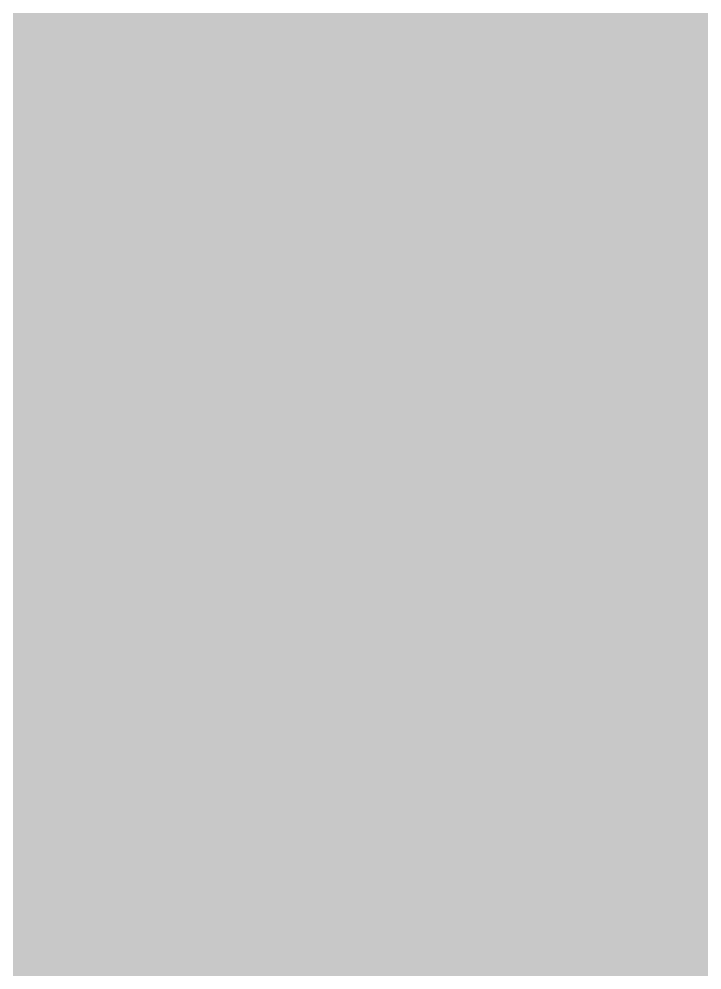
# Model space of a CAD drawing. Header units: millimetres. Extents: x 0 to 212, y 0 to 159.
# Drawn here: x 111.3 to 131.24, y 27.84 to 55.62 of the extents above; entities that cross this region are included whole.
import ezdxf

# ---------------------------------------------------------------- set-up
doc = ezdxf.new("R2010")
doc.units = ezdxf.units.MM

msp = doc.modelspace()

# ---------------------------------------------------------------- hatches: boundary and pattern name
msp.add_hatch(color=254).paths.add_polyline_path([(14.1633, 0.0536), (13.9878, 0.0533), (13.8125, 0.0559), (13.6373, 0.061), (13.462, 0.0686), (13.2893, 0.0787), (13.114, 0.0914), (12.9413, 0.1041), (12.7686, 0.1219), (12.5959, 0.1397), (12.4231, 0.16), (12.2504, 0.1829), (12.0777, 0.2057), (11.9075, 0.2337), (11.7373, 0.2616), (11.5672, 0.2921), (11.397, 0.3251), (11.2268, 0.3607), (11.0592, 0.3988), (10.8915, 0.4369), (10.7239, 0.4775), (10.5562, 0.5207), (10.3886, 0.5664), (10.2235, 0.6121), (10.0584, 0.6629), (9.8933, 0.7137), (9.7307, 0.7671), (9.5682, 0.8204), (9.4056, 0.8788), (9.2431, 0.9373), (9.083, 0.9982), (8.923, 1.0617), (8.763, 1.1252), (8.6055, 1.1938), (8.4455, 1.2624), (8.2906, 1.331), (8.1331, 1.4046), (7.9781, 1.4783), (7.8232, 1.5545), (7.6708, 1.6332), (7.5184, 1.7145), (7.366, 1.7958), (7.2161, 1.8796), (7.0663, 1.966), (6.919, 2.0523), (6.7716, 2.1438), (6.6243, 2.2352), (6.4795, 2.3266), (6.3348, 2.4232), (6.19, 2.5197), (6.0477, 2.6187), (5.908, 2.7178), (5.7683, 2.8194), (5.6286, 2.9235), (5.4915, 3.0302), (5.3543, 3.1369), (5.2197, 3.2461), (5.0851, 3.3579), (4.953, 3.4722), (4.8209, 3.5865), (4.6914, 3.7033), (4.5644, 3.8202), (4.4348, 3.9395), (4.3104, 4.0615), (4.1859, 4.1859), (4.0615, 4.3104), (3.9395, 4.4348), (3.8202, 4.5618), (3.7033, 4.6914), (3.5865, 4.8209), (3.4722, 4.953), (3.3579, 5.0851), (3.2487, 5.2197), (3.1369, 5.3543), (3.0302, 5.4915), (2.9235, 5.6286), (2.8194, 5.7683), (2.7178, 5.908), (2.6187, 6.0477), (2.5197, 6.19), (2.4232, 6.3348), (2.3266, 6.477), (2.2352, 6.6243), (2.1438, 6.7691), (2.0523, 6.919), (1.966, 7.0663), (1.8796, 7.2161), (1.7958, 7.366), (1.7145, 7.5184), (1.6332, 7.6708), (1.5545, 7.8232), (1.4783, 7.9781), (1.4046, 8.1331), (1.331, 8.2906), (1.2598, 8.4455), (1.1913, 8.603), (1.1252, 8.763), (1.0592, 8.923), (0.9982, 9.083), (0.9373, 9.2431), (0.8763, 9.4056), (0.8204, 9.5682), (0.7645, 9.7307), (0.7112, 9.8933), (0.6604, 10.0584), (0.6121, 10.2235), (0.5639, 10.3911), (0.5207, 10.5562), (0.4775, 10.7239), (0.4343, 10.8915), (0.3962, 11.0592), (0.3607, 11.2268), (0.3251, 11.397), (0.2921, 11.5672), (0.2616, 11.7373), (0.2311, 11.9075), (0.2057, 12.0802), (0.1803, 12.2504), (0.1575, 12.4231), (0.1372, 12.5959), (0.1194, 12.7686), (0.1041, 12.9413), (0.0889, 13.1166), (0.0787, 13.2893), (0.0686, 13.4645), (0.061, 13.6373), (0.0559, 13.8125), (0.0508, 13.9878), (0.0508, 14.163), (0.0522, 144.6925), (0.0508, 144.8664), (0.0559, 145.0416), (0.061, 145.2169), (0.0686, 145.3896), (0.0787, 145.5649), (0.0889, 145.7376), (0.1041, 145.9128), (0.1194, 146.0856), (0.1372, 146.2583), (0.1575, 146.431), (0.1803, 146.6037), (0.2057, 146.7739), (0.2311, 146.9466), (0.2616, 147.1168), (0.2921, 147.287), (0.3251, 147.4572), (0.3607, 147.6248), (0.3962, 147.795), (0.4343, 147.9626), (0.4775, 148.1303), (0.5207, 148.2979), (0.5639, 148.463), (0.6121, 148.6281), (0.6604, 148.7932), (0.7112, 148.9583), (0.7645, 149.1234), (0.8204, 149.286), (0.8763, 149.4485), (0.9373, 149.6111), (0.9982, 149.7711), (1.0592, 149.9311), (1.1252, 150.0911), (1.1913, 150.2486), (1.2598, 150.4061), (1.331, 150.5636), (1.4046, 150.7185), (1.4783, 150.876), (1.5545, 151.0284), (1.6332, 151.1833), (1.7145, 151.3357), (1.7958, 151.4856), (1.8796, 151.638), (1.966, 151.7879), (2.0523, 151.9352), (2.1438, 152.0825), (2.2352, 152.2298), (2.3266, 152.3746), (2.4232, 152.5194), (2.5197, 152.6616), (2.6187, 152.8039), (2.7178, 152.9461), (2.8194, 153.0858), (2.9235, 153.2255), (3.0302, 153.3627), (3.1369, 153.4973), (3.2487, 153.6344), (3.3579, 153.7665), (3.4722, 153.8986), (3.5865, 154.0307), (3.7033, 154.1602), (3.8202, 154.2898), (3.9395, 154.4168), (4.0615, 154.5438), (4.1859, 154.6682), (4.3104, 154.7901), (4.4348, 154.9121), (4.5644, 155.034), (4.6914, 155.1508), (4.8209, 155.2677), (4.953, 155.382), (5.0851, 155.4937), (5.2197, 155.6055), (5.3543, 155.7147), (5.4915, 155.8239), (5.6286, 155.9281), (5.7683, 156.0322), (5.908, 156.1338), (6.0477, 156.2354), (6.19, 156.3345), (6.3348, 156.431), (6.4795, 156.525), (6.6243, 156.6189), (6.7716, 156.7104), (6.919, 156.7993), (7.0663, 156.8882), (7.2161, 156.9745), (7.366, 157.0584), (7.5184, 157.1396), (7.6708, 157.2209), (7.8232, 157.2971), (7.9781, 157.3733), (8.1331, 157.4495), (8.2906, 157.5206), (8.4455, 157.5918), (8.6055, 157.6603), (8.763, 157.7289), (8.923, 157.7924), (9.083, 157.8559), (9.2431, 157.9169), (9.4056, 157.9753), (9.5682, 158.0337), (9.7307, 158.0871), (9.8933, 158.1404), (10.0584, 158.1912), (10.2235, 158.242), (10.3886, 158.2877), (10.5562, 158.3334), (10.7239, 158.3766), (10.8915, 158.4173), (11.0592, 158.4579), (11.2268, 158.4935), (11.397, 158.529), (11.5672, 158.562), (11.7373, 158.5925), (11.9075, 158.6205), (12.0777, 158.6484), (12.2504, 158.6713), (12.4231, 158.6941), (12.5959, 158.7144), (12.7686, 158.7322), (12.9413, 158.75), (13.114, 158.7627), (13.2893, 158.7754), (13.462, 158.7856), (13.6373, 158.7932), (13.8125, 158.7983), (13.9878, 158.8008), (14.163, 158.8033), (197.6078, 158.8036), (197.7822, 158.8008), (197.9574, 158.7983), (198.1327, 158.7932), (198.3054, 158.7856), (198.4807, 158.7754), (198.6534, 158.7627), (198.8287, 158.75), (199.0014, 158.7322), (199.1741, 158.7144), (199.3468, 158.6941), (199.5195, 158.6713), (199.6897, 158.6484), (199.8624, 158.6205), (200.0326, 158.5925), (200.2028, 158.562), (200.373, 158.529), (200.5432, 158.4935), (200.7108, 158.4579), (200.8784, 158.4173), (201.0461, 158.3766), (201.2137, 158.3334), (201.3788, 158.2877), (201.5465, 158.242), (201.7116, 158.1912), (201.8767, 158.1404), (202.0392, 158.0871), (202.2018, 158.0337), (202.3643, 157.9753), (202.5269, 157.9169), (202.6869, 157.8559), (202.8469, 157.7924), (203.007, 157.7289), (203.167, 157.6603), (203.3245, 157.5918), (203.4794, 157.5206), (203.6369, 157.4495), (203.7918, 157.3733), (203.9468, 157.2971), (204.0992, 157.2209), (204.2516, 157.1396), (204.404, 157.0584), (204.5538, 156.9745), (204.7037, 156.8882), (204.8535, 156.7993), (205.0009, 156.7104), (205.1456, 156.6189), (205.293, 156.525), (205.4352, 156.431), (205.58, 156.3345), (205.7222, 156.2354), (205.8619, 156.1338), (206.0016, 156.0322), (206.1413, 155.9281), (206.2785, 155.8239), (206.4156, 155.7147), (206.5503, 155.6055), (206.6849, 155.4937), (206.817, 155.382), (206.949, 155.2677), (207.0786, 155.1508), (207.2081, 155.034), (207.3351, 154.9121), (207.4596, 154.7901), (207.584, 154.6682), (207.7085, 154.5438), (207.8304, 154.4168), (207.9498, 154.2898), (208.0666, 154.1602), (208.1835, 154.0307), (208.2978, 153.8986), (208.4121, 153.7665), (208.5238, 153.6344), (208.6331, 153.4973), (208.7397, 153.3627), (208.8464, 153.2255), (208.9506, 153.0858), (209.0522, 152.9461), (209.1512, 152.8039), (209.2503, 152.6616), (209.3468, 152.5194), (209.4433, 152.3746), (209.5348, 152.2298), (209.6262, 152.0825), (209.7176, 151.9352), (209.804, 151.7879), (209.8904, 151.638), (209.9742, 151.4856), (210.0555, 151.3357), (210.1367, 151.1833), (210.2155, 151.0284), (210.2917, 150.876), (210.3653, 150.7185), (210.439, 150.5636), (210.5076, 150.4061), (210.5762, 150.2486), (210.6447, 150.0911), (210.7082, 149.9311), (210.7717, 149.7711), (210.8327, 149.6111), (210.8911, 149.4485), (210.9495, 149.286), (211.0029, 149.1234), (211.0562, 148.9583), (211.107, 148.7932), (211.1578, 148.6281), (211.2035, 148.463), (211.2493, 148.2979), (211.2924, 148.1303), (211.3331, 147.9626), (211.3712, 147.795), (211.4093, 147.6248), (211.4448, 147.4572), (211.4779, 147.287), (211.5083, 147.1168), (211.5363, 146.9466), (211.5642, 146.7739), (211.5871, 146.6037), (211.6099, 146.431), (211.6303, 146.2583), (211.648, 146.0856), (211.6658, 145.9128), (211.6785, 145.7376), (211.6912, 145.5649), (211.7014, 145.3896), (211.709, 145.2169), (211.7141, 145.0416), (211.7166, 144.8664), (211.7166, 144.6911), (211.7189, 14.1647), (211.7166, 13.9878), (211.7141, 13.8125), (211.709, 13.6373), (211.7014, 13.4645), (211.6912, 13.2893), (211.6785, 13.1166), (211.6658, 12.9413), (211.648, 12.7686), (211.6303, 12.5959), (211.6099, 12.4231), (211.5871, 12.2504), (211.5642, 12.0802), (211.5363, 11.9075), (211.5083, 11.7373), (211.4779, 11.5672), (211.4448, 11.397), (211.4093, 11.2268), (211.3712, 11.0592), (211.3331, 10.8915), (211.2924, 10.7239), (211.2493, 10.5562), (211.2035, 10.3911), (211.1578, 10.2235), (211.107, 10.0584), (211.0562, 9.8933), (211.0029, 9.7307), (210.9495, 9.5682), (210.8911, 9.4056), (210.8327, 9.2431), (210.7717, 9.083), (210.7082, 8.923), (210.6447, 8.763), (210.5762, 8.603), (210.5076, 8.4455), (210.439, 8.2906), (210.3653, 8.1331), (210.2917, 7.9781), (210.2155, 7.8232), (210.1367, 7.6708), (210.0555, 7.5184), (209.9742, 7.366), (209.8904, 7.2161), (209.804, 7.0663), (209.7176, 6.919), (209.6262, 6.7691), (209.5348, 6.6243), (209.4433, 6.477), (209.3468, 6.3348), (209.2503, 6.19), (209.1512, 6.0477), (209.0522, 5.908), (208.9506, 5.7683), (208.8464, 5.6286), (208.7397, 5.4915), (208.6331, 5.3543), (208.5238, 5.2197), (208.4121, 5.0851), (208.2978, 4.953), (208.1835, 4.8209), (208.0666, 4.6914), (207.9498, 4.5618), (207.8304, 4.4348), (207.7085, 4.3104), (207.584, 4.1859), (207.4596, 4.0615), (207.3351, 3.9395), (207.2081, 3.8202), (207.0786, 3.7033), (206.949, 3.5865), (206.817, 3.4722), (206.6849, 3.3579), (206.5503, 3.2461), (206.4156, 3.1369), (206.2785, 3.0302), (206.1413, 2.9235), (206.0016, 2.8194), (205.8619, 2.7178), (205.7222, 2.6187), (205.58, 2.5197), (205.4352, 2.4232), (205.293, 2.3266), (205.1456, 2.2352), (205.0009, 2.1438), (204.8535, 2.0523), (204.7037, 1.966), (204.5538, 1.8796), (204.404, 1.7958), (204.2516, 1.7145), (204.0992, 1.6332), (203.9468, 1.5545), (203.7918, 1.4783), (203.6369, 1.4046), (203.4794, 1.331), (203.3245, 1.2624), (203.167, 1.1938), (203.007, 1.1252), (202.8469, 1.0617), (202.6869, 0.9982), (202.5269, 0.9373), (202.3643, 0.8788), (202.2018, 0.8204), (202.0392, 0.7671), (201.8767, 0.7137), (201.7116, 0.6629), (201.5465, 0.6121), (201.3788, 0.5664), (201.2137, 0.5207), (201.0461, 0.4775), (200.8784, 0.4369), (200.7108, 0.3988), (200.5432, 0.3607), (200.373, 0.3251), (200.2028, 0.2921), (200.0326, 0.2616), (199.8624, 0.2337), (199.6897, 0.2057), (199.5195, 0.1829), (199.3468, 0.16), (199.1741, 0.1397), (199.0014, 0.1219), (198.8287, 0.1041), (198.6534, 0.0914), (198.4807, 0.0787), (198.3054, 0.0686), (198.1327, 0.061), (197.9574, 0.0559), (197.7822, 0.0533), (197.6069, 0.0533)])
h = msp.add_hatch(color=59)
edge = h.paths.add_edge_path()
edge.add_line((113.1175, 35.7184), (113.1189, 35.5397))
edge.add_line((113.1189, 35.5397), (113.1214, 35.3644))
edge.add_line((113.1214, 35.3644), (113.1291, 35.1917))
edge.add_line((113.1291, 35.1917), (113.1418, 35.0215))
edge.add_line((113.1418, 35.0215), (113.1545, 34.8539))
edge.add_line((113.1545, 34.8539), (113.1722, 34.6888))
edge.add_line((113.1722, 34.6888), (113.1926, 34.5237))
edge.add_line((113.1926, 34.5237), (113.2154, 34.3637))
edge.add_line((113.2154, 34.3637), (113.2408, 34.2062))
edge.add_line((113.2408, 34.2062), (113.2688, 34.0487))
edge.add_line((113.2688, 34.0487), (113.3018, 33.8963))
edge.add_line((113.3018, 33.8963), (113.3348, 33.7464))
edge.add_line((113.3348, 33.7464), (113.3729, 33.5966))
edge.add_line((113.3729, 33.5966), (113.4135, 33.4518))
edge.add_line((113.4135, 33.4518), (113.4542, 33.307))
edge.add_line((113.4542, 33.307), (113.4999, 33.1673))
edge.add_line((113.4999, 33.1673), (113.5482, 33.0302))
edge.add_line((113.5482, 33.0302), (113.599, 32.893))
edge.add_line((113.599, 32.893), (113.6523, 32.7609))
edge.add_line((113.6523, 32.7609), (113.7082, 32.6288))
edge.add_line((113.7082, 32.6288), (113.7666, 32.5018))
edge.add_line((113.7666, 32.5018), (113.8301, 32.3774))
edge.add_line((113.8301, 32.3774), (113.8936, 32.2529))
edge.add_line((113.8936, 32.2529), (113.9596, 32.1335))
edge.add_line((113.9596, 32.1335), (114.0282, 32.0167))
edge.add_line((114.0282, 32.0167), (114.0993, 31.9024))
edge.add_line((114.0993, 31.9024), (114.173, 31.7906))
edge.add_line((114.173, 31.7906), (114.2492, 31.6814))
edge.add_line((114.2492, 31.6814), (114.3279, 31.5747))
edge.add_line((114.3279, 31.5747), (114.4067, 31.4706))
edge.add_line((114.4067, 31.4706), (114.4905, 31.3715))
edge.add_line((114.4905, 31.3715), (114.5769, 31.2725))
edge.add_line((114.5769, 31.2725), (114.6632, 31.176))
edge.add_line((114.6632, 31.176), (114.7547, 31.0845))
edge.add_line((114.7547, 31.0845), (114.8461, 30.9956))
edge.add_line((114.8461, 30.9956), (114.9401, 30.9093))
edge.add_line((114.9401, 30.9093), (115.0366, 30.8229))
edge.add_line((115.0366, 30.8229), (115.1331, 30.7442))
edge.add_line((115.1331, 30.7442), (115.2347, 30.6654))
edge.add_line((115.2347, 30.6654), (115.3363, 30.5892))
edge.add_line((115.3363, 30.5892), (115.4405, 30.5181))
edge.add_line((115.4405, 30.5181), (115.5471, 30.447))
edge.add_line((115.5471, 30.447), (115.6564, 30.3809))
edge.add_line((115.6564, 30.3809), (115.7656, 30.3174))
edge.add_line((115.7656, 30.3174), (115.8799, 30.2565))
edge.add_line((115.8799, 30.2565), (115.9942, 30.1981))
edge.add_line((115.9942, 30.1981), (116.1085, 30.1447))
edge.add_line((116.1085, 30.1447), (116.2279, 30.0914))
edge.add_line((116.2279, 30.0914), (116.3472, 30.0431))
edge.add_line((116.3472, 30.0431), (116.4692, 29.9974))
edge.add_line((116.4692, 29.9974), (116.5911, 29.9542))
edge.add_line((116.5911, 29.9542), (116.7155, 29.9161))
edge.add_line((116.7155, 29.9161), (116.8425, 29.8806))
edge.add_line((116.8425, 29.8806), (116.9721, 29.845))
edge.add_line((116.9721, 29.845), (117.1016, 29.8145))
edge.add_line((117.1016, 29.8145), (117.2312, 29.7891))
edge.add_line((117.2312, 29.7891), (117.3658, 29.7637))
edge.add_line((117.3658, 29.7637), (117.5004, 29.7434))
edge.add_line((117.5004, 29.7434), (117.635, 29.7256))
edge.add_line((117.635, 29.7256), (117.7722, 29.7104))
edge.add_line((117.7722, 29.7104), (117.9119, 29.7002))
edge.add_line((117.9119, 29.7002), (118.0516, 29.6926))
edge.add_line((118.0516, 29.6926), (118.1938, 29.6875))
edge.add_line((118.1938, 29.6875), (118.3386, 29.685))
edge.add_line((118.3386, 29.685), (118.4529, 29.6875))
edge.add_line((118.4529, 29.6875), (118.5672, 29.6901))
edge.add_line((118.5672, 29.6901), (118.679, 29.6951))
edge.add_line((118.679, 29.6951), (118.7907, 29.7002))
edge.add_line((118.7907, 29.7002), (118.9025, 29.7078))
edge.add_line((118.9025, 29.7078), (119.0117, 29.718))
edge.add_line((119.0117, 29.718), (119.1209, 29.7307))
edge.add_line((119.1209, 29.7307), (119.2276, 29.7459))
edge.add_line((119.2276, 29.7459), (119.3343, 29.7612))
edge.add_line((119.3343, 29.7612), (119.4384, 29.7764))
edge.add_line((119.4384, 29.7764), (119.5426, 29.7967))
edge.add_line((119.5426, 29.7967), (119.6467, 29.8171))
edge.add_line((119.6467, 29.8171), (119.7483, 29.8374))
edge.add_line((119.7483, 29.8374), (119.8499, 29.8628))
edge.add_line((119.8499, 29.8628), (119.949, 29.8882))
edge.add_line((119.949, 29.8882), (120.048, 29.9136))
edge.add_line((120.048, 29.9136), (120.1471, 29.9415))
edge.add_line((120.1471, 29.9415), (120.2436, 29.972))
edge.add_line((120.2436, 29.972), (120.3401, 30.0025))
edge.add_line((120.3401, 30.0025), (120.4341, 30.0355))
edge.add_line((120.4341, 30.0355), (120.5281, 30.0685))
edge.add_line((120.5281, 30.0685), (120.6195, 30.1041))
edge.add_line((120.6195, 30.1041), (120.7135, 30.1422))
edge.add_line((120.7135, 30.1422), (120.8024, 30.1803))
edge.add_line((120.8024, 30.1803), (120.8938, 30.2209))
edge.add_line((120.8938, 30.2209), (120.9827, 30.2616))
edge.add_line((120.9827, 30.2616), (121.0691, 30.3022))
edge.add_line((121.0691, 30.3022), (121.158, 30.3454))
edge.add_line((121.158, 30.3454), (121.2418, 30.3911))
edge.add_line((121.2418, 30.3911), (121.3282, 30.4368))
edge.add_line((121.3282, 30.4368), (121.412, 30.4851))
edge.add_line((121.412, 30.4851), (121.4958, 30.5333))
edge.add_line((121.4958, 30.5333), (121.5771, 30.5816))
edge.add_line((121.5771, 30.5816), (121.6584, 30.6324))
edge.add_line((121.6584, 30.6324), (121.7397, 30.6832))
edge.add_line((121.7397, 30.6832), (121.8184, 30.7365))
edge.add_line((121.8184, 30.7365), (121.8971, 30.7899))
edge.add_line((121.8971, 30.7899), (121.9759, 30.8432))
edge.add_line((121.9759, 30.8432), (122.0521, 30.8991))
edge.add_line((122.0521, 30.8991), (122.1283, 30.9575))
edge.add_line((122.1283, 30.9575), (122.2019, 31.0134))
edge.add_line((122.2019, 31.0134), (122.2756, 31.0718))
edge.add_line((122.2756, 31.0718), (122.3493, 31.1328))
edge.add_line((122.3493, 31.1328), (122.4229, 31.1912))
edge.add_line((122.4229, 31.1912), (122.494, 31.2522))
edge.add_line((122.494, 31.2522), (122.5652, 31.3157))
edge.add_line((122.5652, 31.3157), (122.6337, 31.3766))
edge.add_line((122.6337, 31.3766), (122.7023, 31.4401))
edge.add_line((122.7023, 31.4401), (122.7709, 31.5062))
edge.add_line((122.7709, 31.5062), (122.8395, 31.5697))
edge.add_line((122.8395, 31.5697), (122.9055, 31.6357))
edge.add_line((122.9055, 31.6357), (122.9716, 31.7017))
edge.add_line((122.9716, 31.7017), (123.0351, 31.7703))
edge.add_line((123.0351, 31.7703), (123.1011, 31.8364))
edge.add_line((123.1011, 31.8364), (123.1646, 31.9049))
edge.add_line((123.1646, 31.9049), (123.2256, 31.9735))
edge.add_line((123.2256, 31.9735), (123.2891, 32.0421))
edge.add_line((123.2891, 32.0421), (123.35, 32.1132))
edge.add_line((123.35, 32.1132), (123.4084, 32.1843))
edge.add_line((123.4084, 32.1843), (123.4694, 32.2555))
edge.add_line((123.4694, 32.2555), (123.5278, 32.3266))
edge.add_line((123.5278, 32.3266), (123.5862, 32.3977))
edge.add_line((123.5862, 32.3977), (123.6421, 32.4688))
edge.add_line((123.6421, 32.4688), (123.7005, 32.5425))
edge.add_line((123.7005, 32.5425), (123.807, 30.0397))
edge.add_line((123.807, 30.0397), (126.523, 30.0397))
edge.add_line((126.523, 30.0397), (130.8626, 54.7328))
edge.add_line((130.8626, 54.7328), (127.2646, 54.7328))
edge.add_line((127.2646, 54.7328), (126.1001, 48.1016))
edge.add_line((126.1001, 48.1016), (126.0551, 48.1178))
edge.add_line((126.0551, 48.1178), (126.0119, 48.1355))
edge.add_line((126.0119, 48.1355), (125.9688, 48.1533))
edge.add_line((125.9688, 48.1533), (125.9256, 48.1711))
edge.add_line((125.9256, 48.1711), (125.8799, 48.1889))
edge.add_line((125.8799, 48.1889), (125.8367, 48.2041))
edge.add_line((125.8367, 48.2041), (125.791, 48.2219))
edge.add_line((125.791, 48.2219), (125.7478, 48.2397))
edge.add_line((125.7478, 48.2397), (125.7021, 48.2549))
edge.add_line((125.7021, 48.2549), (125.6563, 48.2702))
edge.add_line((125.6563, 48.2702), (125.6106, 48.2879))
edge.add_line((125.6106, 48.2879), (125.5649, 48.3032))
edge.add_line((125.5649, 48.3032), (125.5192, 48.3184))
edge.add_line((125.5192, 48.3184), (125.4735, 48.3337))
edge.add_line((125.4735, 48.3337), (125.4277, 48.3489))
edge.add_line((125.4277, 48.3489), (125.382, 48.3616))
edge.add_line((125.382, 48.3616), (125.3338, 48.3768))
edge.add_line((125.3338, 48.3768), (125.288, 48.3921))
edge.add_line((125.288, 48.3921), (125.2398, 48.4048))
edge.add_line((125.2398, 48.4048), (125.1941, 48.42))
edge.add_line((125.1941, 48.42), (125.1458, 48.4327))
edge.add_line((125.1458, 48.4327), (125.0975, 48.4454))
edge.add_line((125.0975, 48.4454), (125.0493, 48.4581))
edge.add_line((125.0493, 48.4581), (125.0036, 48.4708))
edge.add_line((125.0036, 48.4708), (124.9553, 48.4835))
edge.add_line((124.9553, 48.4835), (124.907, 48.4962))
edge.add_line((124.907, 48.4962), (124.8588, 48.5064))
edge.add_line((124.8588, 48.5064), (124.808, 48.5191))
edge.add_line((124.808, 48.5191), (124.7597, 48.5292))
edge.add_line((124.7597, 48.5292), (124.7115, 48.5419))
edge.add_line((124.7115, 48.5419), (124.6632, 48.5521))
edge.add_line((124.6632, 48.5521), (124.6124, 48.5623))
edge.add_line((124.6124, 48.5623), (124.5641, 48.5724))
edge.add_line((124.5641, 48.5724), (124.5133, 48.5826))
edge.add_line((124.5133, 48.5826), (124.4651, 48.5927))
edge.add_line((124.4651, 48.5927), (124.4143, 48.6004))
edge.add_line((124.4143, 48.6004), (124.366, 48.6105))
edge.add_line((124.366, 48.6105), (124.3152, 48.6181))
edge.add_line((124.3152, 48.6181), (124.267, 48.6283))
edge.add_line((124.267, 48.6283), (124.2162, 48.6359))
edge.add_line((124.2162, 48.6359), (124.1654, 48.6435))
edge.add_line((124.1654, 48.6435), (124.1146, 48.6512))
edge.add_line((124.1146, 48.6512), (124.0638, 48.6588))
edge.add_line((124.0638, 48.6588), (124.0155, 48.6664))
edge.add_line((124.0155, 48.6664), (123.9647, 48.6715))
edge.add_line((123.9647, 48.6715), (123.9139, 48.6791))
edge.add_line((123.9139, 48.6791), (123.8631, 48.6842))
edge.add_line((123.8631, 48.6842), (123.8123, 48.6893))
edge.add_line((123.8123, 48.6893), (123.7615, 48.6943))
edge.add_line((123.7615, 48.6943), (123.7107, 48.6994))
edge.add_line((123.7107, 48.6994), (123.6599, 48.7045))
edge.add_line((123.6599, 48.7045), (123.6091, 48.7096))
edge.add_line((123.6091, 48.7096), (123.5583, 48.7121))
edge.add_line((123.5583, 48.7121), (123.5075, 48.7172))
edge.add_line((123.5075, 48.7172), (123.4542, 48.7197))
edge.add_line((123.4542, 48.7197), (123.4034, 48.7223))
edge.add_line((123.4034, 48.7223), (123.3526, 48.7248))
edge.add_line((123.3526, 48.7248), (123.3018, 48.7274))
edge.add_line((123.3018, 48.7274), (123.251, 48.7299))
edge.add_line((123.251, 48.7299), (123.2002, 48.7324))
edge.add_line((123.2002, 48.7324), (123.1468, 48.7324))
edge.add_line((123.1468, 48.7324), (123.096, 48.7324))
edge.add_line((123.096, 48.7324), (123.0452, 48.735))
edge.add_line((123.0452, 48.735), (122.9944, 48.735))
edge.add_line((122.9944, 48.735), (122.6236, 48.7274))
edge.add_line((122.6236, 48.7274), (122.2604, 48.7121))
edge.add_line((122.2604, 48.7121), (121.9073, 48.6816))
edge.add_line((121.9073, 48.6816), (121.5644, 48.6435))
edge.add_line((121.5644, 48.6435), (121.2266, 48.5927))
edge.add_line((121.2266, 48.5927), (120.8989, 48.5292))
edge.add_line((120.8989, 48.5292), (120.5814, 48.4581))
edge.add_line((120.5814, 48.4581), (120.2715, 48.3768))
edge.add_line((120.2715, 48.3768), (119.9667, 48.2854))
edge.add_line((119.9667, 48.2854), (119.6746, 48.1863))
edge.add_line((119.6746, 48.1863), (119.3876, 48.0746))
edge.add_line((119.3876, 48.0746), (119.1082, 47.9552))
edge.add_line((119.1082, 47.9552), (118.839, 47.8282))
edge.add_line((118.839, 47.8282), (118.5748, 47.691))
edge.add_line((118.5748, 47.691), (118.3208, 47.5463))
edge.add_line((118.3208, 47.5463), (118.0719, 47.3939))
edge.add_line((118.0719, 47.3939), (117.8331, 47.2338))
edge.add_line((117.8331, 47.2338), (117.5995, 47.0662))
edge.add_line((117.5995, 47.0662), (117.3734, 46.8909))
edge.add_line((117.3734, 46.8909), (117.155, 46.7106))
edge.add_line((117.155, 46.7106), (116.9441, 46.5201))
edge.add_line((116.9441, 46.5201), (116.7384, 46.3271))
edge.add_line((116.7384, 46.3271), (116.5403, 46.1239))
edge.add_line((116.5403, 46.1239), (116.3498, 45.9181))
edge.add_line((116.3498, 45.9181), (116.1644, 45.7048))
edge.add_line((116.1644, 45.7048), (115.9866, 45.4863))
edge.add_line((115.9866, 45.4863), (115.8164, 45.2628))
edge.add_line((115.8164, 45.2628), (115.6513, 45.0342))
edge.add_line((115.6513, 45.0342), (115.4913, 44.8031))
edge.add_line((115.4913, 44.8031), (115.3389, 44.5643))
edge.add_line((115.3389, 44.5643), (115.1941, 44.323))
edge.add_line((115.1941, 44.323), (115.0518, 44.0766))
edge.add_line((115.0518, 44.0766), (114.9172, 43.8277))
edge.add_line((114.9172, 43.8277), (114.7877, 43.5762))
edge.add_line((114.7877, 43.5762), (114.6658, 43.3222))
edge.add_line((114.6658, 43.3222), (114.5464, 43.0632))
edge.add_line((114.5464, 43.0632), (114.4346, 42.8015))
edge.add_line((114.4346, 42.8015), (114.3279, 42.5374))
edge.add_line((114.3279, 42.5374), (114.2263, 42.2732))
edge.add_line((114.2263, 42.2732), (114.1298, 42.0065))
edge.add_line((114.1298, 42.0065), (114.0384, 41.7373))
edge.add_line((114.0384, 41.7373), (113.952, 41.468))
edge.add_line((113.952, 41.468), (113.8707, 41.1963))
edge.add_line((113.8707, 41.1963), (113.7945, 40.9245))
edge.add_line((113.7945, 40.9245), (113.7234, 40.6527))
edge.add_line((113.7234, 40.6527), (113.6548, 40.3809))
edge.add_line((113.6548, 40.3809), (113.5913, 40.1066))
edge.add_line((113.5913, 40.1066), (113.5329, 39.8348))
edge.add_line((113.5329, 39.8348), (113.4796, 39.563))
edge.add_line((113.4796, 39.563), (113.4288, 39.2913))
edge.add_line((113.4288, 39.2913), (113.3831, 39.022))
edge.add_line((113.3831, 39.022), (113.3424, 38.7528))
edge.add_line((113.3424, 38.7528), (113.3043, 38.4861))
edge.add_line((113.3043, 38.4861), (113.2688, 38.2194))
edge.add_line((113.2688, 38.2194), (113.2383, 37.9552))
edge.add_line((113.2383, 37.9552), (113.2129, 37.6936))
edge.add_line((113.2129, 37.6936), (113.19, 37.4345))
edge.add_line((113.19, 37.4345), (113.1697, 37.1805))
edge.add_line((113.1697, 37.1805), (113.1519, 36.9265))
edge.add_line((113.1519, 36.9265), (113.1392, 36.6776))
edge.add_line((113.1392, 36.6776), (113.1291, 36.4312))
edge.add_line((113.1291, 36.4312), (113.1214, 36.1899))
edge.add_line((113.1214, 36.1899), (113.1164, 35.9512))
edge.add_line((113.1164, 35.9512), (113.1164, 35.7175))
edge = h.paths.add_edge_path(flags=16)
edge.add_line((119.6439, 32.5434), (119.5502, 32.5425))
edge.add_line((119.5502, 32.5425), (119.4613, 32.545))
edge.add_line((119.4613, 32.545), (119.3724, 32.5501))
edge.add_line((119.3724, 32.5501), (119.286, 32.5552))
edge.add_line((119.286, 32.5552), (119.1997, 32.5628))
edge.add_line((119.1997, 32.5628), (119.1158, 32.5704))
edge.add_line((119.1158, 32.5704), (119.0346, 32.5806))
edge.add_line((119.0346, 32.5806), (118.9533, 32.5933))
edge.add_line((118.9533, 32.5933), (118.8745, 32.606))
edge.add_line((118.8745, 32.606), (118.7958, 32.6238))
edge.add_line((118.7958, 32.6238), (118.7196, 32.639))
edge.add_line((118.7196, 32.639), (118.6459, 32.6568))
edge.add_line((118.6459, 32.6568), (118.5723, 32.6771))
edge.add_line((118.5723, 32.6771), (118.5012, 32.7))
edge.add_line((118.5012, 32.7), (118.4326, 32.7228))
edge.add_line((118.4326, 32.7228), (118.364, 32.7482))
edge.add_line((118.364, 32.7482), (118.2954, 32.7762))
edge.add_line((118.2954, 32.7762), (118.2319, 32.8041))
edge.add_line((118.2319, 32.8041), (118.1684, 32.832))
edge.add_line((118.1684, 32.832), (118.1049, 32.8651))
edge.add_line((118.1049, 32.8651), (118.044, 32.8981))
edge.add_line((118.044, 32.8981), (117.9855, 32.9336))
edge.add_line((117.9855, 32.9336), (117.9271, 32.9692))
edge.add_line((117.9271, 32.9692), (117.8712, 33.0073))
edge.add_line((117.8712, 33.0073), (117.8154, 33.0479))
edge.add_line((117.8154, 33.0479), (117.762, 33.0886))
edge.add_line((117.762, 33.0886), (117.7112, 33.1318))
edge.add_line((117.7112, 33.1318), (117.6604, 33.1775))
edge.add_line((117.6604, 33.1775), (117.6122, 33.2232))
edge.add_line((117.6122, 33.2232), (117.5639, 33.2715))
edge.add_line((117.5639, 33.2715), (117.5182, 33.3197))
edge.add_line((117.5182, 33.3197), (117.475, 33.3705))
edge.add_line((117.475, 33.3705), (117.4318, 33.4239))
edge.add_line((117.4318, 33.4239), (117.3886, 33.4797))
edge.add_line((117.3886, 33.4797), (117.348, 33.5356))
edge.add_line((117.348, 33.5356), (117.3099, 33.594))
edge.add_line((117.3099, 33.594), (117.2718, 33.6525))
edge.add_line((117.2718, 33.6525), (117.2362, 33.7134))
edge.add_line((117.2362, 33.7134), (117.2032, 33.7769))
edge.add_line((117.2032, 33.7769), (117.1702, 33.8404))
edge.add_line((117.1702, 33.8404), (117.1372, 33.9065))
edge.add_line((117.1372, 33.9065), (117.1067, 33.975))
edge.add_line((117.1067, 33.975), (117.0788, 34.0436))
edge.add_line((117.0788, 34.0436), (117.0508, 34.1173))
edge.add_line((117.0508, 34.1173), (117.0254, 34.1884))
edge.add_line((117.0254, 34.1884), (117, 34.2646))
edge.add_line((117, 34.2646), (116.9772, 34.3408))
edge.add_line((116.9772, 34.3408), (116.9543, 34.417))
edge.add_line((116.9543, 34.417), (116.934, 34.4983))
edge.add_line((116.934, 34.4983), (116.9162, 34.5796))
edge.add_line((116.9162, 34.5796), (116.8959, 34.6608))
edge.add_line((116.8959, 34.6608), (116.8806, 34.7472))
edge.add_line((116.8806, 34.7472), (116.8654, 34.8336))
edge.add_line((116.8654, 34.8336), (116.8527, 34.9199))
edge.add_line((116.8527, 34.9199), (116.84, 35.0114))
edge.add_line((116.84, 35.0114), (116.8273, 35.1003))
edge.add_line((116.8273, 35.1003), (116.8171, 35.1942))
edge.add_line((116.8171, 35.1942), (116.8095, 35.2882))
edge.add_line((116.8095, 35.2882), (116.8019, 35.3847))
edge.add_line((116.8019, 35.3847), (116.7968, 35.4838))
edge.add_line((116.7968, 35.4838), (116.7917, 35.5829))
edge.add_line((116.7917, 35.5829), (116.7892, 35.6845))
edge.add_line((116.7892, 35.6845), (116.7867, 35.7886))
edge.add_line((116.7867, 35.7886), (116.7867, 35.8927))
edge.add_line((116.7867, 35.8927), (116.7867, 36.0807))
edge.add_line((116.7867, 36.0807), (116.7917, 36.2737))
edge.add_line((116.7917, 36.2737), (116.7968, 36.4668))
edge.add_line((116.7968, 36.4668), (116.8044, 36.6624))
edge.add_line((116.8044, 36.6624), (116.8146, 36.8605))
edge.add_line((116.8146, 36.8605), (116.8273, 37.0611))
edge.add_line((116.8273, 37.0611), (116.8425, 37.2643))
edge.add_line((116.8425, 37.2643), (116.8603, 37.4675))
edge.add_line((116.8603, 37.4675), (116.8806, 37.6733))
edge.add_line((116.8806, 37.6733), (116.9035, 37.879))
edge.add_line((116.9035, 37.879), (116.9289, 38.0873))
edge.add_line((116.9289, 38.0873), (116.9568, 38.2956))
edge.add_line((116.9568, 38.2956), (116.9873, 38.5039))
edge.add_line((116.9873, 38.5039), (117.0203, 38.7147))
edge.add_line((117.0203, 38.7147), (117.0584, 38.9255))
edge.add_line((117.0584, 38.9255), (117.0965, 39.1363))
edge.add_line((117.0965, 39.1363), (117.1372, 39.3471))
edge.add_line((117.1372, 39.3471), (117.1829, 39.5554))
edge.add_line((117.1829, 39.5554), (117.2312, 39.7662))
edge.add_line((117.2312, 39.7662), (117.282, 39.9745))
edge.add_line((117.282, 39.9745), (117.3353, 40.1853))
edge.add_line((117.3353, 40.1853), (117.3912, 40.3911))
edge.add_line((117.3912, 40.3911), (117.4521, 40.5994))
edge.add_line((117.4521, 40.5994), (117.5131, 40.8051))
edge.add_line((117.5131, 40.8051), (117.5791, 41.0083))
edge.add_line((117.5791, 41.0083), (117.6477, 41.2115))
edge.add_line((117.6477, 41.2115), (117.7214, 41.4122))
edge.add_line((117.7214, 41.4122), (117.795, 41.6103))
edge.add_line((117.795, 41.6103), (117.8738, 41.8059))
edge.add_line((117.8738, 41.8059), (117.9576, 42.0014))
edge.add_line((117.9576, 42.0014), (118.0414, 42.1919))
edge.add_line((118.0414, 42.1919), (118.1303, 42.3799))
edge.add_line((118.1303, 42.3799), (118.2243, 42.5653))
edge.add_line((118.2243, 42.5653), (118.3183, 42.7482))
edge.add_line((118.3183, 42.7482), (118.4173, 42.9285))
edge.add_line((118.4173, 42.9285), (118.5215, 43.1038))
edge.add_line((118.5215, 43.1038), (118.6282, 43.2765))
edge.add_line((118.6282, 43.2765), (118.7374, 43.4442))
edge.add_line((118.7374, 43.4442), (118.8517, 43.6093))
edge.add_line((118.8517, 43.6093), (118.9685, 43.7693))
edge.add_line((118.9685, 43.7693), (119.0904, 43.9268))
edge.add_line((119.0904, 43.9268), (119.2149, 44.0766))
edge.add_line((119.2149, 44.0766), (119.3444, 44.2239))
edge.add_line((119.3444, 44.2239), (119.4765, 44.3636))
edge.add_line((119.4765, 44.3636), (119.6111, 44.5008))
edge.add_line((119.6111, 44.5008), (119.7534, 44.6329))
edge.add_line((119.7534, 44.6329), (119.8956, 44.7573))
edge.add_line((119.8956, 44.7573), (120.0455, 44.8793))
edge.add_line((120.0455, 44.8793), (120.1979, 44.991))
edge.add_line((120.1979, 44.991), (120.3528, 45.1002))
edge.add_line((120.3528, 45.1002), (120.5154, 45.2018))
edge.add_line((120.5154, 45.2018), (120.6805, 45.2984))
edge.add_line((120.6805, 45.2984), (120.8481, 45.3873))
edge.add_line((120.8481, 45.3873), (121.0208, 45.4685))
edge.add_line((121.0208, 45.4685), (121.1986, 45.5447))
edge.add_line((121.1986, 45.5447), (121.3815, 45.6108))
edge.add_line((121.3815, 45.6108), (121.5669, 45.6717))
edge.add_line((121.5669, 45.6717), (121.7574, 45.7251))
edge.add_line((121.7574, 45.7251), (121.953, 45.7708))
edge.add_line((121.953, 45.7708), (122.1511, 45.8089))
edge.add_line((122.1511, 45.8089), (122.3543, 45.8394))
edge.add_line((122.3543, 45.8394), (122.5626, 45.8597))
edge.add_line((122.5626, 45.8597), (122.776, 45.8724))
edge.add_line((122.776, 45.8724), (122.9944, 45.8775))
edge.add_line((122.9944, 45.8775), (123.03, 45.8775))
edge.add_line((123.03, 45.8775), (123.0681, 45.8775))
edge.add_line((123.0681, 45.8775), (123.1036, 45.8775))
edge.add_line((123.1036, 45.8775), (123.1417, 45.8749))
edge.add_line((123.1417, 45.8749), (123.1798, 45.8749))
edge.add_line((123.1798, 45.8749), (123.2179, 45.8724))
edge.add_line((123.2179, 45.8724), (123.256, 45.8724))
edge.add_line((123.256, 45.8724), (123.2941, 45.8699))
edge.add_line((123.2941, 45.8699), (123.3322, 45.8673))
edge.add_line((123.3322, 45.8673), (123.3729, 45.8648))
edge.add_line((123.3729, 45.8648), (123.411, 45.8622))
edge.add_line((123.411, 45.8622), (123.4516, 45.8597))
edge.add_line((123.4516, 45.8597), (123.4897, 45.8572))
edge.add_line((123.4897, 45.8572), (123.5304, 45.8521))
edge.add_line((123.5304, 45.8521), (123.571, 45.8495))
edge.add_line((123.571, 45.8495), (123.6116, 45.847))
edge.add_line((123.6116, 45.847), (123.6523, 45.8419))
edge.add_line((123.6523, 45.8419), (123.6929, 45.8368))
edge.add_line((123.6929, 45.8368), (123.7336, 45.8343))
edge.add_line((123.7336, 45.8343), (123.7742, 45.8292))
edge.add_line((123.7742, 45.8292), (123.8148, 45.8241))
edge.add_line((123.8148, 45.8241), (123.8555, 45.8191))
edge.add_line((123.8555, 45.8191), (123.8961, 45.814))
edge.add_line((123.8961, 45.814), (123.9393, 45.8089))
edge.add_line((123.9393, 45.8089), (123.9799, 45.8038))
edge.add_line((123.9799, 45.8038), (124.0206, 45.7962))
edge.add_line((124.0206, 45.7962), (124.0638, 45.7911))
edge.add_line((124.0638, 45.7911), (124.1044, 45.786))
edge.add_line((124.1044, 45.786), (124.1476, 45.7784))
edge.add_line((124.1476, 45.7784), (124.1882, 45.7733))
edge.add_line((124.1882, 45.7733), (124.2314, 45.7657))
edge.add_line((124.2314, 45.7657), (124.2746, 45.7581))
edge.add_line((124.2746, 45.7581), (124.3152, 45.7505))
edge.add_line((124.3152, 45.7505), (124.3584, 45.7429))
edge.add_line((124.3584, 45.7429), (124.399, 45.7378))
edge.add_line((124.399, 45.7378), (124.4422, 45.7302))
edge.add_line((124.4422, 45.7302), (124.4854, 45.72))
edge.add_line((124.4854, 45.72), (124.526, 45.7124))
edge.add_line((124.526, 45.7124), (124.5692, 45.7048))
edge.add_line((124.5692, 45.7048), (124.6124, 45.6971))
edge.add_line((124.6124, 45.6971), (124.653, 45.687))
edge.add_line((124.653, 45.687), (124.6962, 45.6794))
edge.add_line((124.6962, 45.6794), (124.7394, 45.6717))
edge.add_line((124.7394, 45.6717), (124.78, 45.6616))
edge.add_line((124.78, 45.6616), (124.8232, 45.654))
edge.add_line((124.8232, 45.654), (124.8664, 45.6438))
edge.add_line((124.8664, 45.6438), (124.907, 45.6336))
edge.add_line((124.907, 45.6336), (124.9502, 45.6235))
edge.add_line((124.9502, 45.6235), (124.9909, 45.6159))
edge.add_line((124.9909, 45.6159), (125.034, 45.6057))
edge.add_line((125.034, 45.6057), (125.0747, 45.5955))
edge.add_line((125.0747, 45.5955), (125.1153, 45.5854))
edge.add_line((125.1153, 45.5854), (125.1585, 45.5752))
edge.add_line((125.1585, 45.5752), (125.1991, 45.5651))
edge.add_line((125.1991, 45.5651), (125.2398, 45.5549))
edge.add_line((125.2398, 45.5549), (125.283, 45.5422))
edge.add_line((125.283, 45.5422), (125.3236, 45.532))
edge.add_line((125.3236, 45.532), (125.3642, 45.5219))
edge.add_line((125.3642, 45.5219), (125.4049, 45.5117))
edge.add_line((125.4049, 45.5117), (125.4455, 45.499))
edge.add_line((125.4455, 45.499), (125.4862, 45.4889))
edge.add_line((125.4862, 45.4889), (125.5268, 45.4762))
edge.add_line((125.5268, 45.4762), (125.5649, 45.466))
edge.add_line((125.5649, 45.466), (125.6055, 45.4533))
edge.add_line((125.6055, 45.4533), (124.1598, 37.1295))
edge.add_line((124.1598, 37.1295), (124.145, 37.051))
edge.add_line((124.145, 37.051), (124.1273, 36.9722))
edge.add_line((124.1273, 36.9722), (124.1095, 36.891))
edge.add_line((124.1095, 36.891), (124.0892, 36.8097))
edge.add_line((124.0892, 36.8097), (124.0663, 36.7259))
edge.add_line((124.0663, 36.7259), (124.0409, 36.6395))
edge.add_line((124.0409, 36.6395), (124.0155, 36.5531))
edge.add_line((124.0155, 36.5531), (123.985, 36.4668))
edge.add_line((123.985, 36.4668), (123.9545, 36.3753))
edge.add_line((123.9545, 36.3753), (123.9215, 36.2864))
edge.add_line((123.9215, 36.2864), (123.8885, 36.195))
edge.add_line((123.8885, 36.195), (123.8504, 36.1036))
edge.add_line((123.8504, 36.1036), (123.8123, 36.0096))
edge.add_line((123.8123, 36.0096), (123.7717, 35.9156))
edge.add_line((123.7717, 35.9156), (123.731, 35.8216))
edge.add_line((123.731, 35.8216), (123.6853, 35.7276))
edge.add_line((123.6853, 35.7276), (123.6396, 35.6337))
edge.add_line((123.6396, 35.6337), (123.5913, 35.5371))
edge.add_line((123.5913, 35.5371), (123.5431, 35.4406))
edge.add_line((123.5431, 35.4406), (123.4897, 35.3466))
edge.add_line((123.4897, 35.3466), (123.4364, 35.2501))
edge.add_line((123.4364, 35.2501), (123.383, 35.1536))
edge.add_line((123.383, 35.1536), (123.3246, 35.0596))
edge.add_line((123.3246, 35.0596), (123.2662, 34.9656))
edge.add_line((123.2662, 34.9656), (123.2052, 34.8691))
edge.add_line((123.2052, 34.8691), (123.1443, 34.7751))
edge.add_line((123.1443, 34.7751), (123.0782, 34.6812))
edge.add_line((123.0782, 34.6812), (123.0147, 34.5897))
edge.add_line((123.0147, 34.5897), (122.9462, 34.4983))
edge.add_line((122.9462, 34.4983), (122.8776, 34.4068))
edge.add_line((122.8776, 34.4068), (122.8065, 34.3154))
edge.add_line((122.8065, 34.3154), (122.7353, 34.2265))
edge.add_line((122.7353, 34.2265), (122.6591, 34.1401))
edge.add_line((122.6591, 34.1401), (122.5855, 34.0538))
edge.add_line((122.5855, 34.0538), (122.5067, 33.9674))
edge.add_line((122.5067, 33.9674), (122.428, 33.8836))
edge.add_line((122.428, 33.8836), (122.3493, 33.8023))
edge.add_line((122.3493, 33.8023), (122.2654, 33.721))
edge.add_line((122.2654, 33.721), (122.1842, 33.6423))
edge.add_line((122.1842, 33.6423), (122.0978, 33.5661))
edge.add_line((122.0978, 33.5661), (122.0114, 33.4899))
edge.add_line((122.0114, 33.4899), (121.9225, 33.4188))
edge.add_line((121.9225, 33.4188), (121.8336, 33.3477))
edge.add_line((121.8336, 33.3477), (121.7422, 33.2791))
edge.add_line((121.7422, 33.2791), (121.6508, 33.213))
edge.add_line((121.6508, 33.213), (121.5568, 33.1495))
edge.add_line((121.5568, 33.1495), (121.4628, 33.0886))
edge.add_line((121.4628, 33.0886), (121.3663, 33.0302))
edge.add_line((121.3663, 33.0302), (121.2672, 32.9743))
edge.add_line((121.2672, 32.9743), (121.1682, 32.9235))
edge.add_line((121.1682, 32.9235), (121.0666, 32.8727))
edge.add_line((121.0666, 32.8727), (120.965, 32.827))
edge.add_line((120.965, 32.827), (120.8634, 32.7838))
edge.add_line((120.8634, 32.7838), (120.7567, 32.7431))
edge.add_line((120.7567, 32.7431), (120.6525, 32.705))
edge.add_line((120.6525, 32.705), (120.5433, 32.672))
edge.add_line((120.5433, 32.672), (120.4366, 32.6441))
edge.add_line((120.4366, 32.6441), (120.3274, 32.6161))
edge.add_line((120.3274, 32.6161), (120.2157, 32.5933))
edge.add_line((120.2157, 32.5933), (120.1039, 32.5755))
edge.add_line((120.1039, 32.5755), (119.9896, 32.5603))
edge.add_line((119.9896, 32.5603), (119.8753, 32.5501))
edge.add_line((119.8753, 32.5501), (119.7585, 32.545))
edge.add_line((119.7585, 32.545), (119.6416, 32.5425))

doc.saveas('drawing.dxf')
